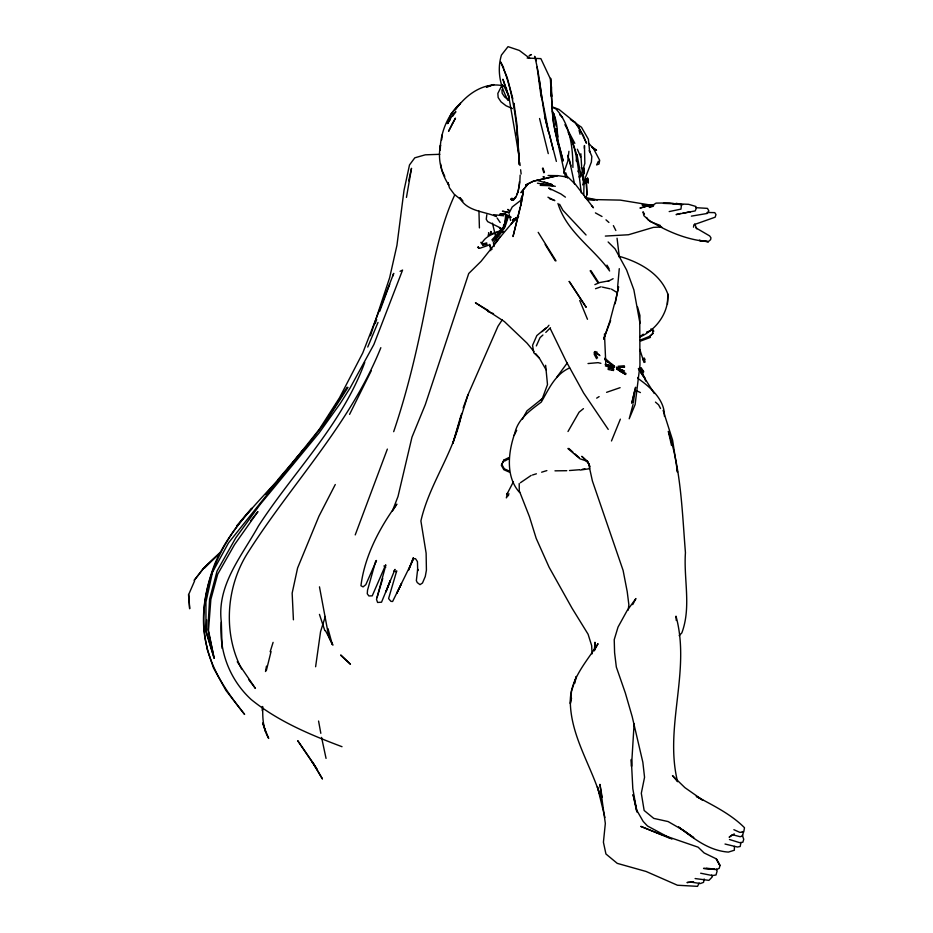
<?xml version="1.0" encoding="UTF-8"?>
<svg xmlns="http://www.w3.org/2000/svg" width="933" height="933" viewBox="0 0 933 933"><rect width="100%" height="100%" fill="white"/><g stroke="black" fill="none" stroke-linecap="round" stroke-linejoin="round"><path stroke-width="1.4" d="M581.306 192.851C578.495 172.628 577.69 150.551 568.104 132.299M639.84 323.506L639.933 315.482L637.566 306.992M262.243 710.689L262.313 706.491M262.814 706.759C262.453 717.582 262.931 728.883 268.681 738.411L262.605 723.425M558.062 144.288L554.692 129.512L552.336 111.657L550.622 78.302L551.636 96.531L551.415 86.932M551.24 96.274L551.426 86.512M584.385 148.37L584.455 145.501L584.839 163.403L582.414 171.357L583.452 167.847M342.014 746.703C309.989 734.644 277.952 721.267 251.164 699.505C229.751 679.737 218.765 651.094 221.331 622.078C216.678 585.096 241.53 556.488 258.324 526.2C293.603 471.701 342.224 424.328 364.745 362.424M583.988 173.771L584.151 168.092L583.078 177.771M440.143 150.05C440.399 132.708 447.525 114.922 460.47 103.271L451.094 113.791L447.502 123.518L450.021 119.972M734.458 846.383L734.329 850.243L728.37 852.097C708.672 850.651 693.709 838.429 678.629 826.988M618.941 256.225C639.058 261.975 660.284 273.287 667.83 294.047C668.973 312.532 656.389 329.909 639.688 337.105M478.944 211.045L479.41 227.92M557.689 142.632C557.479 132.369 557.642 120.579 552.453 111.517M667.445 304.263L667.83 294.047M520.136 175.136L519.821 182.565L518.002 192.28M206.683 619.815L206.17 630.965L214.135 658.208L208.479 630.521L210.858 599.441L217.704 574.18L234.58 544.557L257.928 511.599L250.709 520.754M594.473 650.791L594.962 642.266L594.426 650.254L598.03 643.677C586.297 662.302 569.2 679.947 570.343 703.575C571.532 737.921 592.117 767.183 601.307 799.523M440.213 150.271L440.528 145.035C437.472 158.867 441.227 173.41 448.785 185.072L447.945 182.565M572.909 167.485C572.827 147.216 570.273 124.567 555.998 108.998L552.348 107.26M634.113 723.623L631.513 766.436L631.314 759.485L632.807 788.653L636.982 812.107M505.639 216.141L504.31 225.588L505.511 220.573M617.611 287.142L619.279 268.657M519.448 181.772C518.795 186.88 518.188 200.327 510.829 199.277M609.132 369.456L608.608 367.392L611.255 367.229M568.908 151.286L567.8 161.269L563.66 173.165M441.659 139.868L442.265 134.737M583.755 195.242L583.988 184.349M664.413 416.305C665.042 400.024 650.371 387.113 638.114 378.565M486.816 214.73L486.256 219.255L487.644 221.611L501.044 228.212M628.201 610.089L628.865 604.759L627.209 591.615L623.104 570.413L592.397 480.962L588.536 463.456L587.557 461.369L581.807 456.319L588.536 463.456L590.192 466.885M596.595 358.715L594.251 354.365L594.391 352.242L595.744 352.522L595.557 353.945L597.563 357.899M576.501 161.491L576.804 154.598L576.361 160.733M506.257 221.494L506.946 216.561M583.137 180.244L583.673 176.442M315.611 666.745L320.567 631.618L325.337 616.456M633.274 402.974L635.595 387.23L631.781 403.208L634.732 390.495M406.45 197.411L411.511 168.313L408.701 180.792M693.487 227.174L693.907 224.713L715.156 217.191L715.984 214.567L714.783 212.631L707.027 212.479M266.313 670.652L271.06 651.549M704.17 878.956L703.564 882.373L700.356 883.528L690.327 882.023L693.581 881.778L686.98 882.571L689.207 882.198M523.436 191.055L520.672 206.123L523.203 192.35M265.497 671.515L266.476 666.15M740.954 842.522L740.184 846.499L737.443 847.012L725.023 844.038M615.104 303.808L618.567 286.746L614.905 303.517M571.532 698.152L570.343 703.575L571.509 691.12L576.279 676.46L574.798 683.236M585.889 178.669L584.699 183.696L586.204 178.809M385.819 565.2L376.512 599.383L377.597 602.461L381.527 602.205L395.009 569.387L393.913 571.089L396.572 571.789M614.439 303.995L610.054 320.672L603.639 339.192L610.625 320.602M633.064 404.409L629.215 418.777L635.128 404.56L639.956 365.246L639.758 322.13L633.88 289.883L626.603 269.999L615.104 248.901L608.129 241.974M521.535 201.691L513.01 236.55L520.322 207.406M375.474 561.888L367.532 590.204L367.264 593.75L368.862 595.954L372.232 595.849L385.621 564.943M461.578 413.494C454.628 451.782 429.472 483.154 420.9 520.964L426.124 553.187L426.416 570.18L425.273 576.501L422.486 583.008L420.013 584.653L417.238 582.565L416.351 580.606L417.669 569.177L417.692 570.833L417.448 561.608L415.488 558.669L413.716 558.669L392.618 601.47L390.95 601.365L388.583 598.578L396.735 570.798M598.38 161.257L596.619 164.931L599.033 163.998L599.686 160.266L593.306 148.265L588.361 142.982M460.762 416.153L452.82 443.408L467.958 394.869L463.141 407.966M382.74 578.507L377.037 597.54M505.861 221.191L507.412 216.199M270.162 651.759L273.101 642.359M393.679 431.676C412.596 375.964 423.92 318.025 434.311 260.214C439.221 237.892 445.076 215.861 454.674 195.055M370.413 335.74L389.644 277.719L396.933 245.367L404.024 190.262L409.505 164.943L414.8 157.817L425.285 154.82L439.84 154.307M467.958 394.869L497.965 326.293L502.409 319.587M519.133 156.977L515.576 135.378L516.509 132.778M375.159 323.634L376.664 319.564M379.673 311.412L389.714 284.238M392.723 276.086L393.726 273.369L362.762 352.954L339.449 397.878L319.273 429.355L228.48 542.924L212.514 572.186L205.936 602.088L205.983 631.874L214.135 658.208L207.884 629.239L209.587 599.161L217.086 570.996L235.827 537.781L260.155 504.45L319.133 432.889L340.148 403.616L350.027 388.081L373.876 344.51L402.578 270.069L400.07 271.305M505.954 221.121L507.914 215.838L506.981 218.334M585.539 198.461L586.939 194.717L586.251 179.871L586.939 194.717M355.228 534.901L387.358 449.088M508.835 216.304C506.631 219.057 506.059 229.098 502.199 228.422M386.134 591.429L390.274 580.606L385.772 592.093M520.859 199.102L522.177 195.697M513.43 481.731L507.575 492.997L506.339 497.884L509.01 493.79M577.924 171.684L578.402 170.447M611.477 440.971L620.363 419.15M367.742 347.041L378.005 322.433M582.647 184.886L591.382 162.039L591.825 156.359L589.329 150.563L589.668 151.799L588.373 139.25L581.469 127.238L570.366 119.471M516.614 194.892L518.013 191.603M608.608 367.392L608.118 369.445L612.724 370.378M194.589 580.944L188.781 594.286L189.667 608.759L188.501 594.496M380.839 347.682C350.376 423.722 291.889 483.457 248.388 551.835C226.148 585.971 222.707 632.807 241.6 668.984M536.347 345.921L540.032 337.629L542.913 335.017M503.902 228.935L505.313 225.821M584.35 180.384L583.452 182.367L583.3 179.171L580.932 171.929M511.261 199.709L511.995 198.204L511.051 198.846L513.651 199.86L511.727 199.126L511.261 199.709L513.488 199.954L515.914 197.248M349.583 414.369L371.334 370.599M501.569 464.832L504.007 459.969L508.637 457.683M450.406 117.756L447.502 123.518L453.415 113.686L455.887 111.692L452.528 116.415M699.19 883.05L697.511 886.35L677.428 885.23L646.114 871.48L617.238 863.352L605.937 853.987L603.418 842.242L605.33 823.454L599.942 784.361L602.158 797.249M514.176 435.291L516.684 430.358M522.34 419.255L526.947 410.87L542.563 398.414L540.627 400.327M335.274 484.519L318.946 516.229L297.592 568.01L292.157 593.143L293.417 619.804M508.928 213.365L512.24 206.928L521.022 200.163M632.714 604.619L635.909 598.543L627.093 610.637L618.031 627.081L614.229 639.653L614.59 652.622L616.328 667.048L625.367 693.091L632.189 716.614L642.849 762.273L644.551 777.282L641.309 793.272L644.143 810.474L653.765 818.393L668.11 821.565L684.402 830.953L693.779 837.741L678.699 827.209M637.671 378.145L638.09 377.375M502.689 228.235L504.625 224.678M503.377 225.996L505.581 222.077M567.999 431.512L579.09 412.188L583.452 408.642M347.076 387.218L326.398 419.978M347.997 387.393L326.958 419.932L304.076 449.729M514.223 198.717L515.226 197.271M482.058 242.918C485.405 236.469 492.647 234.008 499.027 231.641M501.488 86.209L497.849 93.417L498.152 97.533L501.021 101.86L506.013 105.744L512.38 108.566M504.007 459.969L501.313 465.275L503.855 469.719L509.185 472.051M641.717 374.553L643.735 371.731L641.158 367.719M556.616 377.433L567.299 362.914M455.362 109.942C465.672 94.793 484.017 81.486 503.062 85.813M491.866 239.886L500.52 230.579L501.488 231.337L492.519 241.064M503.773 231.302L502.572 232.329M497.067 240.947L500.508 236.422M502.129 231.489L493.405 242.708L494.105 246.487M494.572 243.816L513.465 221.284L517.045 219.232M547.239 327.425L548.954 325.244M497.592 240.691L481.066 261.333L468.728 273.497L425.285 404.665L411.966 437.204L398.018 496.461L392.373 511.086L396.852 504.147C379.416 528.101 364.605 556.255 360.954 585.726L363.065 586.88L365.818 584.664L376.477 560.476L375.544 561.339L376.372 561.724M506.596 494.21L507.575 492.997M277.579 480.052L303.458 449.554C274.967 488.402 234.276 518.363 214.928 563.555C204.689 590.146 199.545 619.524 207.044 647.502C213.156 672.903 228.573 694.339 244.621 714.421L225.973 690.478L213.54 668.063L206.683 647.817M293.265 462.068L303.307 449.846M252.213 508.462C217.576 544.895 194.939 596.992 207.044 647.502M641.041 373.153L643.152 370.658L642.744 371.579L640.271 368.15L641.099 368.64M236.527 526.037L251.525 508.322M550.47 327.705L545.805 332.405M293.872 462.255L265.707 494.175M511.062 223.978L513.745 221.074M679.177 635.688L681.86 632.842C691.458 606.963 683.562 579.393 685.44 552.674C682.14 512.019 681.207 470.489 668.355 431.396L671.515 445.473M540.464 400.374L542.353 398.473L547.496 384.618L545.63 365.269M204.315 568.279L220.375 552.418L203.662 568.162L194.157 580.419L203.779 567.999L220.445 552.254M649.8 336.393L653.287 333.198M546.318 327.681L536.837 335.565L532.556 345.327L533.769 352.732L539.356 358.074M541.991 331.681L546.19 328.276M640.166 336.533L643.28 334.177M520.404 482.746L531.18 475.398M569.631 367.929C555.03 374.331 548.791 389.119 541.303 402.065C530.282 410.427 517.943 418.835 514.806 433.25C508.217 451.864 505.324 476.88 519.646 492.519M734.236 833.88L729.151 837.216L732.3 834.685L740.102 836.703L742.516 836.085L743.181 833.204L742.365 831.548M531.029 54.627L529.104 55.875L531.448 54.557M596.677 398.134L599.126 396.607M518.655 216.456L512.427 220.025L517.453 217.401M504.671 461.065L508.718 458.791M512.765 219.815L517.652 217.272M609.459 280.588L613.121 278.699M487.936 235.186L491.679 233.402M608.234 281.218L609.156 280.798L599.779 282.536L594.869 284.612M488.402 245.286L479.854 248.271M650.476 337.373L640.843 340.965M646.569 332.136L651.409 330.294M640.271 340.09L649.835 336.242L652.622 333.641L652.715 330.818L653.718 331.355L653.357 330.095L650.872 328.976M486.688 87.236L493.895 84.588L486.151 86.769M492.461 233.518L500.065 230.824M595.522 288.705L600.992 286.793M606.59 392.326L620.107 387.673M653.182 206.228L649.31 207.476L656.109 203.102L669.707 202.928L675.364 203.814M532.486 475.002L536.405 473.801M541.641 472.203L546.866 470.594M501.429 231.361L500.52 230.579M651.712 204.782L640.178 208.024L651.712 204.782L642.044 204.887L650.639 205.738M482.699 245.461L487.178 244.224M669.183 211.581L680.962 209.12L681.37 205.435L680.554 204.63L674.699 203.814L663.445 203.371M680.542 213.435L676.075 214.602L690.583 211.768L682.653 213.295M481.393 243.338L481.066 242.195L482.186 244.096L486.781 242.907M548.068 175.509L557.852 175.649L533.478 181.154L525.839 184.921L533.478 181.154L557.852 175.649L567.999 177.118L575.556 184.512L593.423 207.779L591.51 205.668M691.376 216.141L707.342 213.435L708.847 210.893L707.459 208.374L695.82 207.674M582.204 469.311L584.968 468.879M505.453 213.68L499.983 214.24L503.645 213.692M617.984 367.672L624.69 366.879M580.256 470.069L589.703 468.693M688.227 212.234L695.213 210.905L696.31 208.199L695.948 206.485L688.577 204.315L672.448 203.627M499.983 214.24L505.639 213.564M618.019 366.272L624.329 365.771M588.023 363.543L598.065 362.657L600.887 363.322M569.48 470.524L579.428 469.742M605.342 236.072L628.492 234.754L653.45 227.36L661.754 227.022M611.313 366.412L611.966 366.529L605.634 364.605L614.614 366.961M566.763 470.699L554.972 470.838M624.247 366.727L621.53 366.821L624.364 366.716M616.62 367.87L617.413 367.847L616.456 367.101M608.503 368.418L612.176 368.372M540.207 185.364L552.872 185.83L540.289 183.673M527.133 58.044L540.872 58.627L550.353 78.815L553.036 121.208L565.515 177.258M586.904 199.429L620.317 200.117L653.718 205.587M544.44 176.908L543.041 176.792L543.717 177.433M587.055 199.464L594.286 200.082M706.328 868.203L714.783 869.113L703.529 868.401L716.066 869.568L719.191 868.401L719.961 865.567L716.311 858.861L704.1 852.925L698.129 847.187L659.678 833.95L640.773 826.381L669.311 838.056M503.797 215.791L493.744 214.695L496.426 216.573C484.005 211.185 466.943 211.488 459.911 198.029M695.12 878.548L708.917 880.367L712.171 877.02L711.797 874.967M700.66 873.218L712.45 875.574L716.019 874.979L717.127 870.99L716.311 869.066M537.443 183.195L555.298 186.332M509.336 212.432L502.397 211.196L507.797 212.502M660.447 225.529L650.418 221.657L643.887 215.675L643.012 211.779L644.458 214.065M585.038 197.388L597.342 200M602.298 287.084L610.17 288.833M676.227 203.312L682.676 204.77M536.895 180.302L552.219 184.641M605.12 364.325L613.587 366.331M605.365 365.923L611.092 367.614M503.4 229.005L502.164 228.632L502.817 229.763M597.202 352.196L595.032 351.531L594.391 352.242L599.429 354.913M729.454 839.49L739.752 842.697L742.866 842.207L743.741 839.245L742.26 835.245M511.692 199.849L512.45 200.094M544.207 181.982L551.811 184.524M549.444 198.671L554.843 200.607L547.939 197.201M551.613 106.642L558.972 109.406L575.008 122.328M620.772 369.725L623.232 370.646M624.539 371.077L616.911 367.754L616.865 368.535L619.92 370.436M487.842 311.447L493.522 313.675M509.278 471.025L504.286 468.821L502.444 465.544M508.602 215.908L503.388 213.587L511.237 217.261M595.744 352.522L599.919 355.613M616.865 368.838L626.031 373.515M733.863 829.694L739.834 832.364L743.729 831.991L744.499 827.723C730.982 814.124 713.15 805.494 696.275 796.362L702.899 800.257L684.88 787.627L672.471 775.591L677.58 781.679C664.051 727.157 690.98 670.874 675.993 616.165L676.262 620.457M618.591 368.605L623.594 370.879M602.007 216.503L595.406 212.887M636.656 390.799L640.411 392.571M482.186 244.096L483.096 244.539M671.9 839.117L647.479 825.985L643.175 821.448L636.796 810.334L633.064 794.554L636.551 810.824M619.99 371.217L625.192 374.086M625.74 374.541L616.771 369.165M695.866 227.862L709.663 235.921L710.958 237.822L710.619 239.653L708.31 241.659C686.653 239.968 666.36 231.244 648.073 219.78L646.627 217.494M488.694 310.759L475.433 302.782L504.403 321.582L527.005 343.122L533.979 351.554M611.488 289.125L616.351 292.111M592.023 147.379L596.537 150.365L592.21 146.982M565.421 197.155L560.861 193.936L548.697 188.069L551.018 189.796M529.921 58.441L519.343 50.44L508.03 46.65L501.441 55.059C496.671 70.698 500.31 86.489 508.088 100.414M508.87 100.263L504.625 96.974L502.176 93.288L501.919 89.778M604.782 358.214L614.45 366.401L611.407 363.952M605.167 359.765L608.164 362.132L604.841 359.322M383.929 565.969L385.714 567.392M613.634 366.832L605.412 359.823M567.87 448.516L579.988 458.826L587.557 461.369L589.399 465.194M655.456 402.111L658.581 404.805L660.529 408.467M568.722 448.388L572.862 452.039M574.926 453.87L579.055 457.532M506.642 88.752L502.339 84.915L504.228 86.629L508.578 95.411L509.29 98.641L502.922 79.212L508.578 95.411L515.576 135.378M509.418 211.185L507.972 209.482L508.893 210.298M605.995 219.85L608.911 222.462M507.972 209.482L508.847 210.263M559.672 114.759L562.576 117.418M340.825 655.409L350.435 664.226L340.837 654.943M586.052 234.999L562.914 210.287L559.567 204.234M579.066 176.815L579.65 177.492L580.186 176.92L580.723 174.389L577.48 157.117L572.046 140.312M535.717 353.665L539.204 357.887L546.108 369.83M460.249 197.831L462.885 201.12L454.336 194.414L449.508 187.895L447.898 182.705M248.633 679.504L255.432 688.437L237.239 661.719M501.196 229.938L499.482 227.594L501.033 229.961M638.417 368.453L644.82 378.297L645.613 381.037M497.126 218.019L500.146 222.474M608.223 429.402L583.638 393.026L566.203 361.409L550.412 328.917M638.487 368.873L640.073 371.229M641.659 373.585L644.82 378.297L639.851 367.87M609.634 270.978C593.213 247.84 566.599 232.037 557.957 203.476M569.118 281.474L586.192 307.319L569.363 281.474M564.908 124.66L574.845 143.379M590.134 270.792L597.633 282.314M590.846 270.535L598.298 282.046M538.201 232.34L556.021 260.855M639.98 370.739L654.255 393.481M545.129 244.446L555.24 260.808M606.986 265.124L609.144 268.879M489.3 244.493L491.994 249.403M325.465 630.65L333.034 645.065M503.622 67.654L500.683 62.033L507.144 77.392L512.847 98.921M613.378 225.623L615.838 230.486M444.784 176.395L441.857 170.063L440.598 163.823M694.747 224.025L696.823 228.865M577.364 149.222L580.641 156.872M579.72 300.473L587.475 319.284M536.393 60.715L534.621 56.318C541.385 81.253 541.327 107.983 548.872 132.976L544.592 116.065M570.973 165.899L567.684 155.368M503.517 68.447C515.214 99.131 517.757 132.124 519.284 164.64L516.999 124.742L513.966 103.33L514.153 104.216M542.936 167.963L544.44 172.29M542.446 168.476L543.892 172.803M324.824 630.638L319.459 614.392M565.783 172.792L567.532 178.075M601.423 799.278L597.435 786.799L604.922 817.541M663.106 410.322L672.611 440.189L677.51 472.203L676.88 469.381M581.691 174.249L583.358 179.766M581.341 167.159L583.172 173.305M262.978 722.888L265.392 731.46M558.575 143.857L563.077 160.138M327.973 628.62L332.37 644.68L328.801 636.773L319.471 586.845M639.816 349.478L644.015 362.424L645.076 362.074L644.05 357.817M563.077 161.082L555.112 129.139M556.36 161.397L549.14 133.361L553.199 149.677M579.066 130.317L580.058 134.247M539.566 118.503L548.266 153.618M519.226 490.665L529.454 516.719L536.183 538.364L549.129 567.276L571.976 608.094L588.093 634.23L591.674 645.671L592.047 653.893M326.049 758.401L321.57 737.408M502.374 229.88L502.654 230.999M492.449 223.15L496.496 240.014M509.208 214.555L510.608 220.48M574.623 184.256L569.235 159.298M548.872 132.976L541.77 97.149L539.122 78.908M617.051 238.218L619.384 257.321M318.573 721.046L320.824 733.315M553.992 113.698L556.068 126.072M556.523 128.812L557.899 137.069M489.802 244.434L490.758 250.65M587.592 178.028L588.35 183.066L587.685 178.285M541.187 97.242L537.081 67.094M519.798 162.657L520.136 165.491M520.637 169.748L521.127 174.004M583.032 167.987L583.615 173.491M580.839 153.747L581.609 166.354M488.554 232.62L488.647 233.786M613.704 366.296L613.751 367.439M604.479 333.932L605.809 364.103M221.331 622.078L222.112 648.423M519.203 483.562L519.261 489.708M612.666 368.138L612.363 370.098L613.436 370.576L613.751 369.095L612.666 368.138M490.851 231.501L490.408 232.725L491.353 233.693L490.851 231.501M413.424 557.747L408.666 569.993L413.366 557.782M401.482 583.545L396.957 593.038L401.482 583.545M452.517 123.401L448.563 131.331L455.479 118.129L452.517 123.401M521.582 191.766L520.976 192.699L528.3 183.603L521.582 191.766M644.785 359.135L643.782 359.963L642.744 359.543L644.785 359.135M478.372 247.07L477.614 247.28L479.084 248.318L478.372 247.07M507.447 494.933L508.508 495.516L507.447 494.933M708.31 241.659L699.26 240.399L708.31 241.659M578.857 127.331L575.02 122.223L583.323 135.413L586.425 143.192L578.857 127.331M312.275 761.806L297.72 740.685L316.812 768.897L312.275 761.806L322.351 778.798L312.275 761.806M717.839 861.637L716.311 858.861L719.961 865.567L717.839 861.637"/></g></svg>
